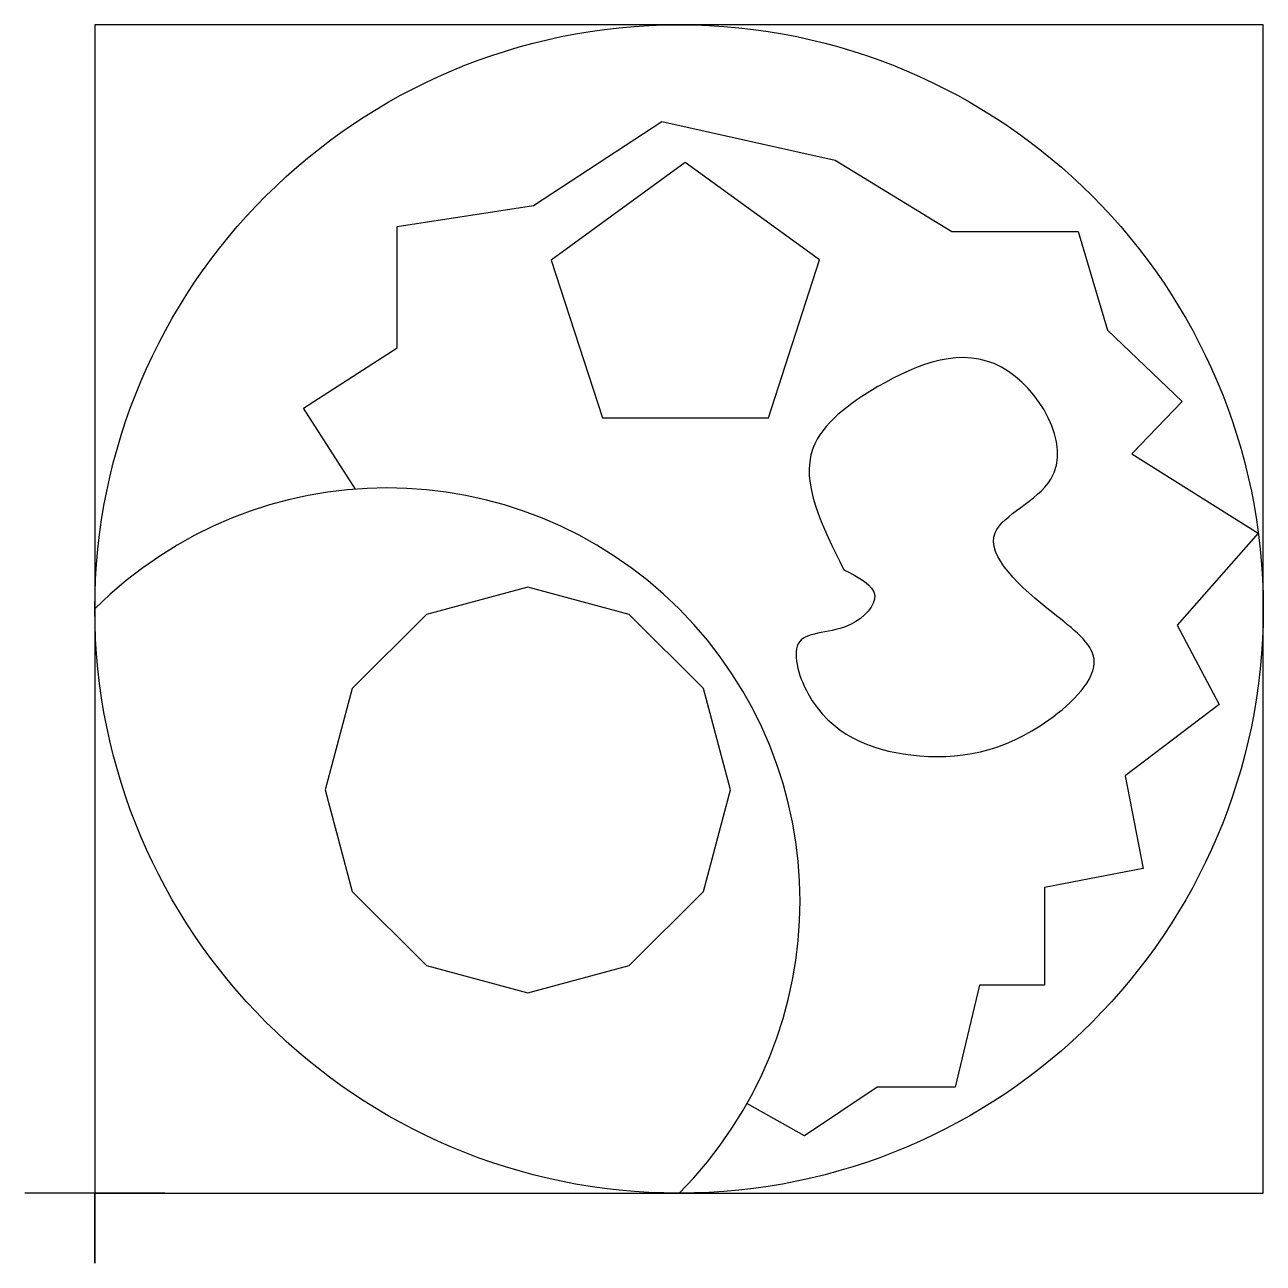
# Model space of a CAD drawing. Header units: millimetres. Extents: x -12 to 200, y -12 to 200.
import ezdxf

# ---------------------------------------------------------------- set-up
doc = ezdxf.new("R2010")
doc.units = ezdxf.units.MM
doc.header["$MEASUREMENT"] = 0
doc.layers.get('Defpoints').update_dxf_attribs({"color": 8})
for name, color, linetype in [('Cut 1', 1, 'Continuous'), ('Cut 2', 2, 'Continuous'), ('Cut 3', 3, 'Continuous')]:
    doc.layers.add(name, color=color, linetype=linetype)
for name, color, linetype, plot in [('Cut 4', 4, 'Continuous', False), ('Cut 5', 5, 'Continuous', False), ('Cut 6', 6, 'Continuous', False), ('Cut 7', 7, 'Continuous', False)]:
    doc.layers.add(name, color=color, linetype=linetype, plot=plot)

msp = doc.modelspace()

# ---------------------------------------------------------------- linework, layer by layer
at = {"layer": 'Cut 1'}
for p, q in [((200, 200), (0, 200)), ((0, 200), (0, 0)), ((200, 0), (200, 200)), ((0, 0), (200, 0))]:
    msp.add_line(p, q, dxfattribs=at)
at = {"layer": 'Cut 2'}
msp.add_circle((100, 100), 100, dxfattribs=at)
at = {"layer": 'Cut 3'}
msp.add_arc((50, 50), 70.71, 315, 135, dxfattribs=at)
at = {"layer": 'Cut 4'}
for p, q in [((75.11, 169.04), (97.03, 183.46)), ((97.03, 183.46), (126.72, 176.81)), ((126.72, 176.81), (146.7, 164.61)), ((51.75, 165.44), (75.11, 169.04)), ((51.75, 144.68), (51.75, 165.44)), ((146.7, 164.61), (168.34, 164.61)), ((168.34, 164.61), (173.33, 147.7)), ((173.33, 147.7), (186.1, 135.5)), ((35.7, 134.39), (51.75, 144.68)), ((44.61, 120.5), (35.7, 134.39)), ((186.1, 135.5), (177.53, 126.53)), ((177.53, 126.53), (199.16, 112.95)), ((199.16, 112.95), (185.27, 97.24)), ((185.27, 97.24), (192.48, 83.66)), ((192.48, 83.66), (176.39, 71.46)), ((176.39, 71.46), (179.44, 55.56)), ((179.44, 55.56), (162.57, 52.33)), ((162.57, 52.33), (162.57, 35.6)), ((151.41, 35.6), (147.25, 18.14)), ((162.57, 35.6), (151.41, 35.6)), ((133.93, 18.14), (121.45, 9.82)), ((147.25, 18.14), (133.93, 18.14)), ((121.45, 9.82), (111.63, 15.34))]:
    msp.add_line(p, q, dxfattribs=at)
at = {"layer": 'Cut 5'}
for p, q in [((101.03, 176.4), (78.09, 159.68)), ((124.02, 159.76), (101.03, 176.4)), ((78.09, 159.68), (86.91, 132.69)), ((115.3, 132.74), (124.02, 159.76)), ((86.91, 132.69), (115.3, 132.74))]:
    msp.add_line(p, q, dxfattribs=at)
at = {"layer": 'Cut 6'}
msp.add_open_spline([(128.21, 106.71), (124.47, 114.14), (118.06, 126.88), (135.5, 140), (155.98, 147.81), (170.79, 122.06), (147.79, 113.24), (162.23, 100.34), (174.73, 91.28), (159.78, 76.3), (141.11, 72.75), (122.88, 79.59), (118.14, 96.71), (128.92, 95.39), (135.72, 102.91), (130.77, 105.41), (128.21, 106.71)], degree=3, knots=[0, 0, 0, 0, 21.442318, 36.770682, 58.185619, 79.16269, 92.370855, 109.28568, 119.892789, 132.858264, 157.225003, 177.775924, 186.693228, 196.001117, 202.384631, 209.265417, 209.265417, 209.265417, 209.265417], dxfattribs=at)
at = {"layer": 'Cut 7'}
msp.add_lwpolyline([(74.11, 103.72), (56.76, 99.07), (44.05, 86.37), (39.4, 69.01), (44.05, 51.66), (56.76, 38.95), (74.11, 34.3), (91.47, 38.95), (104.17, 51.66), (108.82, 69.01), (104.17, 86.37), (91.47, 99.07)], close=True, dxfattribs=at)
at = {"layer": 'Defpoints'}
msp.add_lwpolyline([(0, 12), (0, -12), (0, 0), (12, 0), (-12, 0)], dxfattribs=at)

doc.saveas('drawing.dxf')
